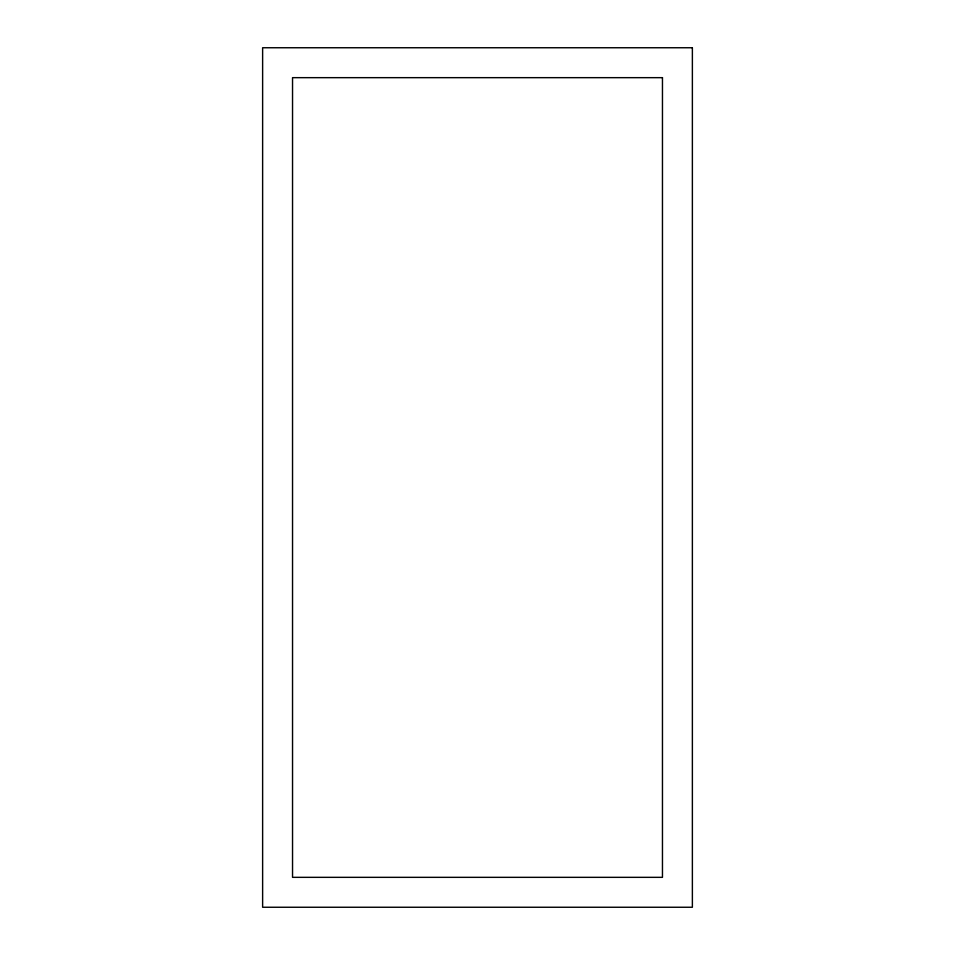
<?xml version="1.0" encoding="UTF-8"?>
<svg xmlns="http://www.w3.org/2000/svg" width="955" height="955" viewBox="0 0 955 955"><rect width="100%" height="100%" fill="white"/><g stroke="black" fill="none" stroke-linecap="round" stroke-linejoin="round"><path stroke-width="1.43" d="M692.375 47.75L262.625 47.75L262.625 907.25L692.375 907.25L692.375 47.75M662.46 77.665L292.54 77.665L292.54 877.335L662.46 877.335L662.46 77.665"/></g></svg>
